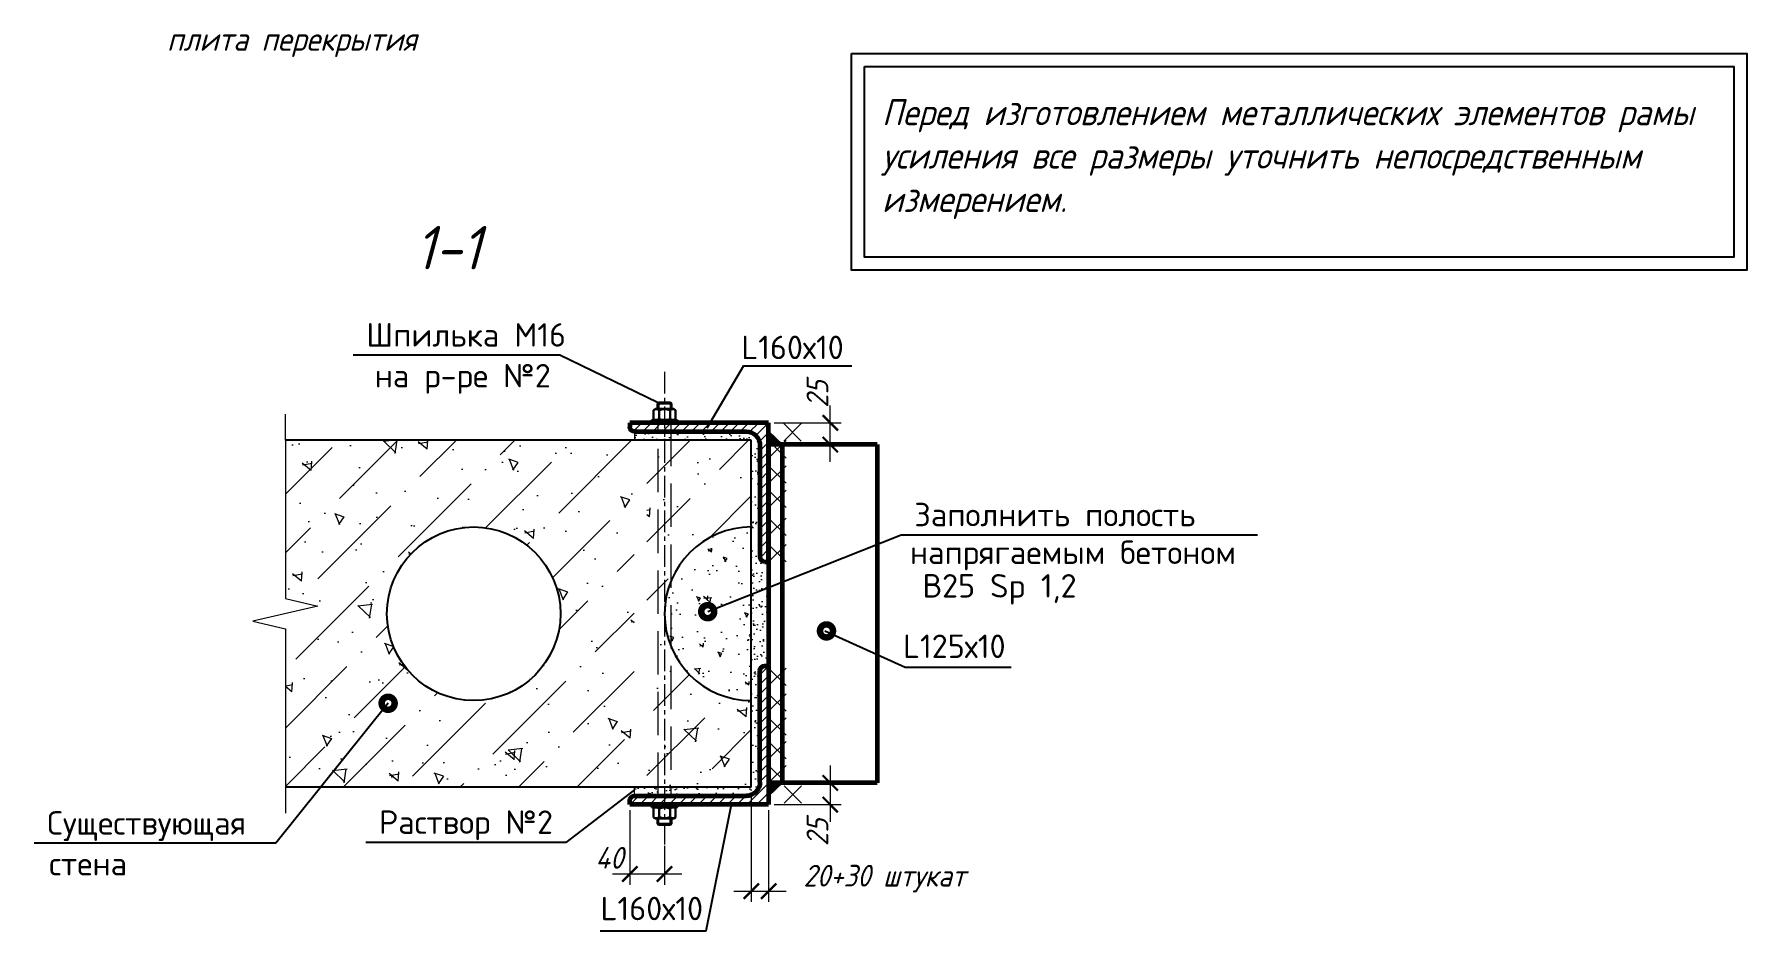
# Model space of a CAD drawing. Header units: millimetres. Extents: x 2058191 to 2089933, y 116142 to 208453.
# Drawn here: x 2073888 to 2077836, y 163574 to 165641 of the extents above; entities that cross this region are included whole.
import ezdxf

# ---------------------------------------------------------------- set-up
doc = ezdxf.new("R2010")
doc.units = ezdxf.units.MM
doc.linetypes.add('GOST2.303 4', pattern=[7, 5, -2, 0])
doc.linetypes.add('осеваяX2', pattern=[4, 2.5, -0.5, 0.5, -0.5])
doc.layers.get('Defpoints').update_dxf_attribs({"color": 255})
for name, color, linetype, lineweight in [('1Стены', 252, 'Continuous', 25), ('монолит', 176, 'Continuous', 50), ('Оси', 165, 'осеваяX2', 13), ('Размер', 7, 'Continuous', 13), ('сварка', 156, 'Continuous', 9), ('штрих', 8, 'Continuous', 5), ('штриховка кирпич', 42, 'Continuous', 5)]:
    doc.layers.add(name, color=color, linetype=linetype, lineweight=lineweight)
doc.layers.add('металл', color=124, linetype='Continuous')
doc.layers.add('Текст', color=7, linetype='Continuous')
doc.styles.add('GOST 2.304_new', font='isocpeur.ttf', dxfattribs={"width": 0.9, "oblique": 15})
doc.dimstyles.new('SPDS', dxfattribs={"dimscale": 25, "dimtxt": 2.5, "dimasz": 1.77, "dimexe": 1.25, "dimexo": 0.625, "dimtad": 1, "dimdec": 0, "dimrnd": 0.001, "dimtxsty": 'GOST 2.304_new', "dimblk": 'ARCHTICK', "dimcen": 2.5, "dimdle": 2, "dimclrt": 256, "dimazin": 2, "dimtfac": 0.75, "dimtdec": 0, "dimtmove": 1, "dimatfit": 3, "dimfxl": 0, "dimtolj": 1, "dimlwd": 9, "dimlwe": 9, "dimarcsym": 0})
doc.dimstyles.new('SPDS 1_10', dxfattribs={"dimscale": 10, "dimtxt": 2.5, "dimasz": 1.77, "dimexe": 1.25, "dimexo": 0.625, "dimtad": 1, "dimdec": 0, "dimrnd": 0.001, "dimtxsty": 'GOST 2.304_new', "dimblk": 'ARCHTICK', "dimcen": 2.5, "dimdle": 2, "dimclrt": 256, "dimadec": 0, "dimazin": 2, "dimtfac": 0.75, "dimtdec": 0, "dimtmove": 1, "dimatfit": 3, "dimfxl": 0, "dimtolj": 1, "dimlwd": 9, "dimlwe": 9, "dimarcsym": 0})
pattern_1 = [(45, (-42280836.909, -1566171.512), (-5.6126600757, 5.6126600757), [])]

# ---------------------------------------------------------------- blocks, each defined once
blk = doc.blocks.new('_ArchTick')
at = {"color": 0, "linetype": 'ByBlock', "const_width": 0.15}
blk.add_lwpolyline([(-0.5, -0.5), (0.5, 0.5)], dxfattribs=at)
blk = doc.blocks.new('*D60')
at = {"layer": 'Defpoints', "color": 0, "ltscale": 10, "transparency": 16777216}
for p in [(383, -779.1), (423, -820.5), (383, -859.1)]:
    blk.add_point(p, dxfattribs=at)
at = {"layer": 'Размер', "color": 0, "lineweight": 9, "ltscale": 10, "transparency": 16777216}
for p, q in [((383, -785.3), (383, -871.6)), ((423, -826.7), (423, -871.6)), ((443, -859.1), (363, -859.1))]:
    blk.add_line(p, q, dxfattribs=at)
at = {"layer": 'Размер', "color": 0, "lineweight": 9, "ltscale": 10, "transparency": 16777216, "xscale": 17.7, "yscale": 17.7, "zscale": 17.7, "rotation": 180}
blk.add_blockref('_ArchTick', (383, -859.1), dxfattribs=at)
at = {"layer": 'Размер', "color": 0, "lineweight": 9, "ltscale": 10, "transparency": 16777216, "xscale": 17.7, "yscale": 17.7, "zscale": 17.7}
blk.add_blockref('_ArchTick', (423, -859.1), dxfattribs=at)
at = {"layer": 'Размер', "ltscale": 10, "transparency": 16777216, "insert": (359.4, -840.4), "char_height": 25, "attachment_point": 5, "style": 'GOST 2.304_new'}
blk.add_mtext('\\A1;40', dxfattribs=at)
blk = doc.blocks.new('*D56')
at = {"layer": 'Defpoints', "color": 0, "ltscale": 20, "transparency": 16777216}
for p in [(543, -339.1), (614, -339.1), (543, -364.1)]:
    blk.add_point(p, dxfattribs=at)
at = {"layer": 'Размер', "color": 0, "lineweight": 9, "ltscale": 20, "transparency": 16777216}
for p, q in [((614, -384.1), (614, -319.1)), ((549.3, -339.1), (626.5, -339.1)), ((549.3, -364.1), (626.5, -364.1))]:
    blk.add_line(p, q, dxfattribs=at)
at = {"layer": 'Размер', "color": 0, "lineweight": 9, "ltscale": 20, "transparency": 16777216, "xscale": 17.7, "yscale": 17.7, "zscale": 17.7}
for p, rotation in [((614, -339.1), 90), ((614, -364.1), 270)]:
    blk.add_blockref('_ArchTick', p, dxfattribs=dict(at, rotation=rotation))
at = {"layer": 'Размер', "ltscale": 20, "transparency": 16777216, "insert": (599.2, -305.9), "char_height": 25, "attachment_point": 5, "rotation": 90, "style": 'GOST 2.304_new'}
blk.add_mtext('\\A1;25', dxfattribs=at)
blk = doc.blocks.new('*D18')
at = {"layer": 'Defpoints', "color": 0, "ltscale": 20, "transparency": 16777216}
for p in [(543, -754.1), (543, -779.1), (614, -779.1)]:
    blk.add_point(p, dxfattribs=at)
at = {"layer": 'Размер', "color": 0, "lineweight": 9, "ltscale": 20, "transparency": 16777216}
for p, q in [((614, -734.1), (614, -799.1)), ((549.3, -754.1), (626.5, -754.1)), ((549.3, -779.1), (626.5, -779.1))]:
    blk.add_line(p, q, dxfattribs=at)
at = {"layer": 'Размер', "color": 0, "lineweight": 9, "ltscale": 20, "transparency": 16777216, "xscale": 17.7, "yscale": 17.7, "zscale": 17.7}
for p, rotation in [((614, -754.1), 90), ((614, -779.1), 270)]:
    blk.add_blockref('_ArchTick', p, dxfattribs=dict(at, rotation=rotation))
at = {"layer": 'Размер', "ltscale": 20, "transparency": 16777216, "insert": (599.2, -811), "char_height": 25, "attachment_point": 5, "rotation": 90, "style": 'GOST 2.304_new'}
blk.add_mtext('\\A1;25', dxfattribs=at)
blk = doc.blocks.new('свар')
at = {"layer": 'сварка', "color": 0, "linetype": 'Continuous', "ltscale": 10}
for p, q in [((10, 10), (-10, -10)), ((-10, 10), (10, -10))]:
    blk.add_line(p, q, dxfattribs=at)
blk = doc.blocks.new('*D61')
at = {"color": 0, "lineweight": 9, "ltscale": 100, "transparency": 16777216}
for p, q in [((523, -765.3), (523, -891.3)), ((543, -785.3), (543, -891.3)), ((503, -878.8), (563, -878.8))]:
    blk.add_line(p, q, dxfattribs=at)
at = {"layer": 'Defpoints', "color": 0, "ltscale": 100, "transparency": 16777216}
for p in [(523, -759.1), (543, -779.1), (543, -878.8)]:
    blk.add_point(p, dxfattribs=at)
at = {"color": 0, "lineweight": 9, "ltscale": 100, "transparency": 16777216, "xscale": 17.7, "yscale": 17.7, "zscale": 17.7, "rotation": 180}
blk.add_blockref('_ArchTick', (523, -878.8), dxfattribs=at)
at = {"color": 0, "lineweight": 9, "ltscale": 100, "transparency": 16777216, "xscale": 17.7, "yscale": 17.7, "zscale": 17.7}
blk.add_blockref('_ArchTick', (543, -878.8), dxfattribs=at)
at = {"ltscale": 100, "transparency": 16777216, "insert": (676.5, -864.4), "char_height": 25, "width": 317.422, "attachment_point": 5, "style": 'GOST 2.304_new'}
blk.add_mtext('\\A1;20+30 штукат', dxfattribs=at)
blk = doc.blocks.new('A$Cb5a00bde')
at = {"layer": 'Размер', "ltscale": 20}
h = blk.add_hatch(dxfattribs=at)
h.set_pattern_fill('AR-SAND', color=0, scale=0.3)
h.set_pattern_definition([(37.5, (-42280836.909, -1566171.512), (-0.4800093888, 14.68239712), [0, -11.5824, 0, -12.954, 0, -12.3825]), (7.5, (-42280836.91, -1566171.512), (13.485698494, 21.504753017), [0, -6.2484, 0, -10.4394, 0, -4.0005]), (327.5, (-42280846.282, -1566171.512), (23.7297711072, 0.0431155404), [0, -3.81, 0, -13.716, 0, -17.907]), (317.5, (-42280846.282, -1566171.512), (22.906693574, 6.687879698), [0, -1.905, 0, -8.9916, 0, -10.287])])
h.paths.add_polyline_path([(415.7, -349.1), (388.3, -349.1), (388.3, -359.1), (415.7, -359.1)])
h.paths.add_polyline_path([(423, -349.1), (415.7, -349.1), (415.7, -359.1), (423, -359.1)])
h.paths.add_polyline_path([(430.4, -349.1), (423, -349.1), (423, -359.1), (430.4, -359.1)])
h.paths.add_polyline_path([(517, -349.1), (430.4, -349.1), (430.4, -359.1), (523, -359.1), (523, -759.1), (430.4, -759.1), (430.4, -769.1), (517, -769.1, 0.414214), (533, -753.1), (533, -624.4, -0.414214), (538.3, -619.1), (543, -619.1), (543, -499.1), (538.3, -499.1, -0.414214), (533, -493.8), (533, -365.1, 0.414214)])
h.paths.add_polyline_path([(430.4, -759.1), (423, -759.1), (423, -769.1), (430.4, -769.1)])
h.paths.add_polyline_path([(423, -759.1), (415.7, -759.1), (415.7, -769.1), (423, -769.1)])
h.paths.add_polyline_path([(415.7, -759.1), (388.3, -759.1), (388.3, -769.1), (415.7, -769.1)])
h = blk.add_hatch(dxfattribs=at)
h.set_pattern_fill('AR-CONC', color=0, scale=0.7, angle=90)
h.set_pattern_definition([(140, (-186496.8, 233616.44), (11.15736, 127.52927), [13.335, -146.685]), (85, (-186496.8, 233616.44), (-133.73979, -24.670395), [10.668, -117.34841]), (190.451445, (-186495.87, 233627.07), (-122.582426, 102.858873), [11.333006, -124.66317]), (136.1842, (-186532.36, 233616.44), (29.42963, 189.75533), [20.0025, -220.0275]), (186.63556, (-186529.9, 233632.25), (-173.19829, 166.18289), [16.99952, -186.99493]), (81.18415, (-186532.36, 233616.44), (-173.19829, 166.1829), [16.00198, -176.02181]), (111, (-186523.47, 233634.22), (71.58564, 106.130074), [13.335, -146.685]), (56, (-186523.47, 233634.22), (-128.931576, 43.26142), [10.668, -117.348]), (161.451445, (-186517.5, 233643.07), (-57.34594, 149.391493), [11.333006, -124.662956]), (127.5, (-186496.8, 233616.44), (-59.188527, 2.162022), [0, -115.9256, 0, -119.126, 0, -117.7925]), (97.5, (-186496.8, 233616.44), (-70.126402, 46.773764), [0, -67.9196, 0, -113.2586, 0, -44.8945]), (57.5, (-186496.8, 233576.793), (4.010121, 94.9134166), [0, -44.45, 0, -138.684, 0, -184.023]), (47.5, (-186496.8, 233559.01), (-17.798544, 103.690427), [0, -57.785, 0, -92.1004, 0, -130.683])])
h.paths.add_polyline_path([(-14, -759.1), (387.9, -759.1), (387.9, -359.1), (301.2, -359.1), (-14, -359.1), (-14, -541.6), (23.5, -550.3), (-14, -559.1)])
edge = h.paths.add_edge_path(flags=16)
edge.add_arc((203, -559.1), 100, 0, 360)
edge = h.paths.add_edge_path()
edge.add_line((523, -459.1), (523, -359.1))
edge.add_line((523, -359.1), (402.6, -359.1))
edge.add_line((402.6, -359.1), (402.6, -759.1))
edge.add_line((402.6, -759.1), (523, -759.1))
edge.add_line((523, -759.1), (523, -659.1))
edge.add_arc((523, -559.1), 100, 90, 270, ccw=False)
h = blk.add_hatch(dxfattribs=at)
h.set_pattern_fill('AR-CONC', color=0, scale=0.3, angle=90)
h.set_pattern_definition([(140, (-186496.8, 233616.44), (4.7817257, 54.655401), [5.715, -62.865]), (85, (-186496.8, 233616.44), (-57.317054, -10.573026), [4.572, -50.292175]), (190.451445, (-186496.4, 233620.997), (-52.535326, 44.082374), [4.857003, -53.427073]), (136.1842, (-186512.04, 233616.44), (12.612698, 81.323712), [8.5725, -94.2975]), (186.635558, (-186510.99, 233623.22), (-74.227837, 71.22124), [7.285507, -80.140682]), (81.18415, (-186512.04, 233616.44), (-74.227837, 71.22124), [6.85799, -75.43792]), (111, (-186508.23, 233624.06), (30.6795595, 45.4843174), [5.715, -62.865]), (56, (-186508.23, 233624.06), (-55.25639, 18.540609), [4.572, -50.292]), (161.451445, (-186505.674, 233627.85), (-24.576831, 64.024926), [4.857003, -53.426981]), (127.5, (-186496.8, 233616.442), (-25.3665117, 0.926581), [0, -49.6824, 0, -51.054, 0, -50.4825]), (97.5, (-186496.8, 233616.442), (-30.0541724, 20.0458988), [0, -29.1084, 0, -48.5394, 0, -19.2405]), (57.5, (-186496.8, 233599.45), (1.7186232, 40.6771786), [0, -19.05, 0, -59.436, 0, -78.867]), (47.5, (-186496.8, 233591.83), (-7.6279473, 44.4387544), [0, -24.765, 0, -39.4716, 0, -56.007])])
h.paths.add_polyline_path([(523, -459.1, 1), (523, -659.1)])
at = {"layer": 'сварка', "linetype": 'Continuous', "ltscale": 5}
for points in [[(543, -364.1), (543, -348.7), (559, -364.1)], [(543, -754.1), (543, -769.4), (559, -754.1)]]:
    blk.add_hatch(color=0, dxfattribs=at).paths.add_polyline_path(points)
at = {"layer": 'штрих', "ltscale": 20}
h = blk.add_hatch(dxfattribs=at)
h.set_pattern_fill('ANSI31', color=0, scale=2.5)
h.set_pattern_definition(pattern_1)
h.paths.add_polyline_path([(543, -339.1), (430.4, -339.1), (430.4, -349.1), (517, -349.1, -0.414214), (533, -365.1), (533, -493.8, 0.414214), (538.3, -499.1), (543, -499.1)])
h.paths.add_polyline_path([(430.4, -339.1), (423, -339.1), (423, -349.1), (430.4, -349.1)])
h.paths.add_polyline_path([(423, -339.1), (415.7, -339.1), (415.7, -349.1), (423, -349.1)])
h.paths.add_polyline_path([(415.7, -339.1), (383, -339.1), (383, -343.8, 0.414214), (388.3, -349.1), (415.7, -349.1)])
h = blk.add_hatch(dxfattribs=at)
h.set_pattern_fill('ANSI31', color=0, scale=2.5)
h.set_pattern_definition(pattern_1)
h.paths.add_polyline_path([(543, -779.1), (430.4, -779.1), (430.4, -769.1), (517, -769.1, 0.414214), (533, -753.1), (533, -624.4, -0.414214), (538.3, -619.1), (543, -619.1)])
h.paths.add_polyline_path([(430.4, -779.1), (423, -779.1), (423, -769.1), (430.4, -769.1)])
h.paths.add_polyline_path([(423, -779.1), (415.7, -779.1), (415.7, -769.1), (423, -769.1)])
h.paths.add_polyline_path([(415.7, -779.1), (383, -779.1), (383, -774.4, -0.414214), (388.3, -769.1), (415.7, -769.1)])
at = {"layer": 'штриховка кирпич', "ltscale": 20}
h = blk.add_hatch(dxfattribs=at)
h.set_pattern_fill('ANSI36', color=0, scale=15)
h.set_pattern_definition([(45, (-186496.8, 233616.44), (25.25697, 92.608891), [119.0625, -23.8125, 0, -23.8125])])
h.paths.add_polyline_path([(-14, -541.6), (23.5, -550.3), (-14, -559.1), (-14, -759.1), (387.9, -759.1), (387.9, -359.1), (301.2, -359.1), (-14, -359.1)])
edge = h.paths.add_edge_path(flags=16)
edge.add_arc((203, -559.1), 100, 0, 360)
edge = h.paths.add_edge_path()
edge.add_line((402.6, -759.1), (523, -759.1))
edge.add_line((523, -759.1), (523, -659.1))
edge.add_arc((523, -559.1), 100, 90, 270, ccw=False)
edge.add_line((523, -459.1), (523, -359.1))
edge.add_line((523, -359.1), (402.6, -359.1))
edge.add_line((402.6, -359.1), (402.6, -759.1))
at = {"color": 0, "ltscale": 10}
for p, q in [((388.3, -349.1), (388.3, -359.1)), ((388.3, -769.1), (388.3, -759.1))]:
    blk.add_line(p, q, dxfattribs=at)
at = {"layer": '1Стены', "color": 0, "linetype": 'GOST2.303 4', "lineweight": 13, "ltscale": 10}
for p, q in [((415.7, -769.1), (415.7, -339.1)), ((430.4, -339.1), (430.4, -769.1))]:
    blk.add_line(p, q, dxfattribs=at)
at = {"layer": 'металл', "color": 0, "linetype": 'Continuous', "lineweight": 30, "ltscale": 10}
for p, q in [((416.1, -315.7), (415, -316.8)), ((429.9, -315.7), (416.1, -315.7)), ((431, -316.8), (429.9, -315.7)), ((412.6, -323.1), (410.3, -324.4)), ((410.3, -324.4), (410.3, -334.8)), ((412.6, -336.1), (410.3, -334.8)), ((423, -323.1), (412.6, -323.1)), ((431, -316.8), (415, -316.8)), ((415, -323.1), (415, -316.8)), ((416.7, -334.8), (416.7, -324.4)), ((423, -323.1), (433.5, -323.1)), ((429.4, -334.8), (429.4, -324.4)), ((431, -316.8), (431, -323.1)), ((433.5, -323.1), (435.7, -324.4)), ((433.5, -336.1), (435.7, -334.8)), ((435.7, -324.4), (435.7, -334.8)), ((408, -336.1), (408, -339.1)), ((438, -336.1), (408, -336.1)), ((408, -339.1), (438, -339.1)), ((423, -336.1), (412.6, -336.1)), ((431, -336.1), (415, -336.1)), ((423, -336.1), (433.5, -336.1)), ((438, -339.1), (438, -336.1)), ((408, -782.1), (408, -779.1)), ((408, -779.1), (438, -779.1)), ((438, -782.1), (408, -782.1)), ((412.6, -782.1), (410.3, -783.4)), ((410.3, -793.8), (410.3, -783.4)), ((423, -782.1), (412.6, -782.1)), ((431, -782.1), (415, -782.1)), ((416.7, -783.4), (416.7, -793.8)), ((423, -782.1), (433.5, -782.1)), ((429.4, -783.4), (429.4, -793.8)), ((433.5, -782.1), (435.7, -783.4)), ((435.7, -793.8), (435.7, -783.4)), ((438, -779.1), (438, -782.1)), ((412.6, -795.1), (410.3, -793.8)), ((423, -795.1), (412.6, -795.1)), ((415, -795.1), (415, -801.3)), ((416.1, -802.4), (415, -801.3)), ((431, -801.3), (415, -801.3)), ((429.9, -802.4), (416.1, -802.4)), ((423, -795.1), (433.5, -795.1)), ((431, -801.3), (429.9, -802.4)), ((431, -801.3), (431, -795.1)), ((433.5, -795.1), (435.7, -793.8))]:
    blk.add_line(p, q, dxfattribs=at)
at = {"layer": 'металл', "color": 0, "linetype": 'Continuous', "lineweight": 25, "ltscale": 10}
for p, q in [((416.1, -315.7), (416.1, -323.1)), ((429.9, -315.7), (429.9, -323.1))]:
    blk.add_line(p, q, dxfattribs=at)
at = {"layer": 'металл', "color": 0, "linetype": 'Continuous', "lineweight": 60, "ltscale": 10, "extrusion": (0, 0, -1)}
for p, q in [((383, -339.1), (383, -343.8)), ((543, -339.1), (383, -339.1)), ((388.3, -349.1), (517, -349.1)), ((543, -499.1), (543, -339.1)), ((533, -365.1), (533, -493.8)), ((538.3, -499.1), (543, -499.1)), ((533, -753.1), (533, -624.4)), ((538.3, -619.1), (543, -619.1)), ((543, -619.1), (543, -779.1)), ((388.3, -769.1), (517, -769.1)), ((383, -779.1), (383, -774.4)), ((543, -779.1), (383, -779.1))]:
    blk.add_line(p, q, dxfattribs=at)
at = {"layer": 'металл', "color": 0, "linetype": 'Continuous', "lineweight": 60, "ltscale": 100}
for p, q in [((543, -364.1), (543, -749.1)), ((668, -364.1), (543, -364.1)), ((559, -754.1), (559, -364.1)), ((668, -364.1), (668, -754.1)), ((668, -754.1), (543, -754.1))]:
    blk.add_line(p, q, dxfattribs=at)
at = {"layer": 'металл', "color": 0, "linetype": 'Continuous', "lineweight": 30, "ltscale": 10}
for centre, radius, start, end in [((413.5, -329), 5.62, 55.6158, 115.6158), ((413.5, -330.1), 5.62, 244.3842, 304.3842), ((423, -344.4), 21, 72.412, 107.588), ((423, -314.7), 21, 252.412, 287.588), ((432.5, -329), 5.62, 64.3842, 124.3842), ((432.5, -330.1), 5.62, 235.6158, 295.6158), ((413.5, -788), 5.62, 55.6158, 115.6158), ((423, -803.4), 21, 72.412, 107.588), ((432.5, -788), 5.62, 64.3842, 124.3842), ((413.5, -789.1), 5.62, 244.3842, 304.3842), ((423, -773.7), 21, 252.412, 287.588), ((432.5, -789.1), 5.62, 235.6158, 295.6158)]:
    blk.add_arc(centre, radius, start, end, dxfattribs=at)
at = {"layer": 'металл', "color": 0, "linetype": 'Continuous', "lineweight": 60, "ltscale": 10, "extrusion": (0, 0, -1)}
for centre, radius, start, end in [((-388.3, -343.8), 5.3, 270, 0), ((-517, -365.1), 16, 90, 180), ((-538.3, -493.8), 5.3, 270, 0), ((-538.3, -624.4), 5.3, 0, 90), ((-388.3, -774.4), 5.3, 0, 90), ((-517, -753.1), 16, 180, 270)]:
    blk.add_arc(centre, radius, start, end, dxfattribs=at)
at = {"layer": 'монолит', "color": 0, "lineweight": 25, "ltscale": 100}
for p, q in [((523, -359.1), (-14, -359.1)), ((523, -759.1), (523, -359.1)), ((523, -759.1), (-14, -759.1))]:
    blk.add_line(p, q, dxfattribs=at)
blk.add_circle((203, -559.1), 100, dxfattribs=at)
blk.add_arc((523, -559.1), 100, 90, 270, dxfattribs=at)
at = {"layer": 'Оси', "color": 0, "ltscale": 10}
blk.add_line((423, -280.2), (423, -840.6), dxfattribs=at)
at = {"layer": 'сварка', "color": 0, "linetype": 'Continuous', "ltscale": 5}
for p, q in [((543, -348.7), (559, -364.1)), ((543, -769.4), (559, -754.1))]:
    blk.add_line(p, q, dxfattribs=at)
at = {"layer": 'Текст', "ltscale": 10}
for p, q in [((302.2, -261.2), (64, -261.2)), ((415, -315.7), (302.2, -261.2)), ((695.9, -468.3), (1106.6, -468.3)), ((700.4, -620.8), (822.5, -620.8)), ((104.3, -662.3), (-25, -823.7)), ((-25, -823.7), (-303.6, -823.7)), ((309.2, -822.8), (78.7, -822.8))]:
    blk.add_line(p, q, dxfattribs=at)
at = {"layer": 'Текст', "color": 0, "ltscale": 10}
for p, q in [((513.9, -273.3), (471.8, -345.3)), ((513.9, -273.3), (638.9, -273.3)), ((472.8, -556.7), (695.9, -468.3)), ((607.9, -578.9), (700.4, -620.8)), ((388.3, -762), (309.2, -822.8)), ((470.9, -924.5), (500.3, -779.1)), ((348.8, -924.5), (470.9, -924.5))]:
    blk.add_line(p, q, dxfattribs=at)
at = {"layer": 'Текст', "color": 0, "linetype": 'Continuous', "lineweight": 25, "ltscale": 10}
for p, q in [((416.1, -802.4), (416.1, -795.1)), ((429.9, -802.4), (429.9, -795.1))]:
    blk.add_line(p, q, dxfattribs=at)
at = {"layer": 'Текст', "color": 0, "ltscale": 10, "const_width": 15}
for points in [[(476.5, -556.7, 1), (469, -556.7, 1)], [(613.4, -578.9, 1), (605.9, -578.9, 1)]]:
    blk.add_lwpolyline(points, format="xyb", close=True, dxfattribs=at)
at = {"layer": 'Текст', "ltscale": 10, "const_width": 15}
blk.add_lwpolyline([(108.1, -662.3, 1), (100.6, -662.3, 1)], format="xyb", close=True, dxfattribs=at)
at = {"layer": 'штриховка кирпич', "linetype": 'Continuous', "ltscale": 10}
for p, q in [((-14, -359.1), (-14, -329.1)), ((-14, -759.1), (-14, -789.1))]:
    blk.add_line(p, q, dxfattribs=at)
at = {"layer": 'штриховка кирпич', "color": 0, "linetype": 'Continuous', "ltscale": 10}
blk.add_lwpolyline([(-14, -359.1), (-14, -541.6), (23.5, -550.3), (-51.5, -567.8), (-14, -576.6), (-14, -759.1)], dxfattribs=at)
at = {"layer": 'Размер', "color": 0, "rotation": 270.0000000023722}
for p in [(570.3, -350), (553, -369.6), (553, -398.5), (553, -426.8), (553, -458.9), (553, -489.1), (553, -631.9), (553, -661.5), (553, -689.1), (553, -716.4), (553, -744.1), (571, -767.5)]:
    blk.add_blockref('свар', p, dxfattribs=at)
at = {"layer": 'Текст', "ltscale": 10, "style": 'GOST 2.304_new'}
for s, p in [('Шпилька М16', (79, -251.2)), ('L160х10', (511.5, -265.6)), ('на р-ре №2', (88.9, -298.2)), ('Заполнить полость', (710.9, -458.3)), ('напрягаемым бетоном ', (705.9, -501.8)), ('В25 Sp 1,2', (720.3, -540.4)), ('L125х10', (698, -610.1)), ('Существующая', (-288.6, -813.7)), ('Раствор №2', (93.7, -812.8)), ('стена', (-286.4, -860.7)), ('L160х10', (349.3, -912.3))]:
    blk.add_text(s, height=27, dxfattribs=at).set_placement(p)
at = {"layer": 'Текст', "lineweight": 30, "ltscale": 10, "insert": (135.4, -112.2), "char_height": 50, "attachment_point": 1, "style": 'GOST 2.304_new'}
blk.add_mtext_dynamic_manual_height_columns('1-1', width=197.428, gutter_width=62.5, heights=[0], dxfattribs=at)
at = {"ltscale": 100}
dim = blk.add_linear_dim(base=(543, -878.8), p1=(523, -759.1), p2=(543, -779.1), text='<>+30 штукат', dimstyle='SPDS 1_10', dxfattribs=at)
dim.commit()
dim.dimension.update_dxf_attribs({"geometry": '*D61', "text_midpoint": (676.5, -886.9), "dimtype": 128})
at = {"layer": 'Размер', "color": 0, "ltscale": 20}
for base, p1, p2, angle, override, picture, middle in [((614, -339.1), (543, -364.1), (543, -339.1), 270, {"dimscale": 10, "dimfxl": 1.25, "dimtfill": 0, "dimarcsym": 1}, '*D56', (617.9, -305.9)), ((614, -779.1), (543, -754.1), (543, -779.1), 90, {"dimscale": 10, "dimtxsty": 'GOST 2.304_new', "dimfxl": 1.25, "dimtfill": 0, "dimarcsym": 1}, '*D18', (617.9, -811))]:
    dim = blk.add_linear_dim(base=base, p1=p1, p2=p2, angle=angle, dimstyle='SPDS', override=override, dxfattribs=at)
    dim.commit()
    dim.dimension.update_dxf_attribs({"geometry": picture, "text_midpoint": middle, "dimtype": 128})
at = {"layer": 'Размер', "color": 0, "ltscale": 10}
dim = blk.add_linear_dim(base=(383, -859.1), p1=(423, -820.5), p2=(383, -779.1), dimstyle='SPDS', override={"dimscale": 10, "dimtxsty": 'GOST 2.304_new', "dimfxl": 1.25, "dimtfill": 0, "dimarcsym": 1}, dxfattribs=at)
dim.commit()
dim.dimension.update_dxf_attribs({"geometry": '*D60', "text_midpoint": (359.4, -859.1), "dimtype": 128})

msp = doc.modelspace()

# ---------------------------------------------------------------- linework, layer by layer
at = {"layer": 'Текст', "ltscale": 20}
for points in [[(2075772.5, 165596.2), (2077836.3, 165596.2), (2077836.3, 165096.8), (2075772.5, 165096.8)], [(2075802.5, 165566.2), (2077806.3, 165566.2), (2077806.3, 165126.8), (2075802.5, 165126.8)]]:
    msp.add_lwpolyline(points, close=True, dxfattribs=at)

# ---------------------------------------------------------------- block references
at = {"layer": 'Размер', "ltscale": 100, "xscale": 2, "yscale": 2, "zscale": 2}
msp.add_blockref('A$Cb5a00bde', (2074495.4, 165423), dxfattribs=at)

# ---------------------------------------------------------------- texts
at = {"layer": 'Текст', "ltscale": 20, "style": 'GOST 2.304_new', "oblique": 15, "width": 0.9}
msp.add_text('плита перекрытия', height=54, dxfattribs=at).set_placement((2074194.3, 165602.5))
at = {"layer": 'Текст', "ltscale": 20, "insert": (2075842.7, 165490.9), "char_height": 60, "attachment_point": 1, "style": 'GOST 2.304_new'}
msp.add_mtext_dynamic_manual_height_columns('Перед изготовлением металлических элементов рамы усиления все размеры уточнить непосредственным измерением.', width=1952.323, gutter_width=125, heights=[0], dxfattribs=at)

doc.saveas('drawing.dxf')
